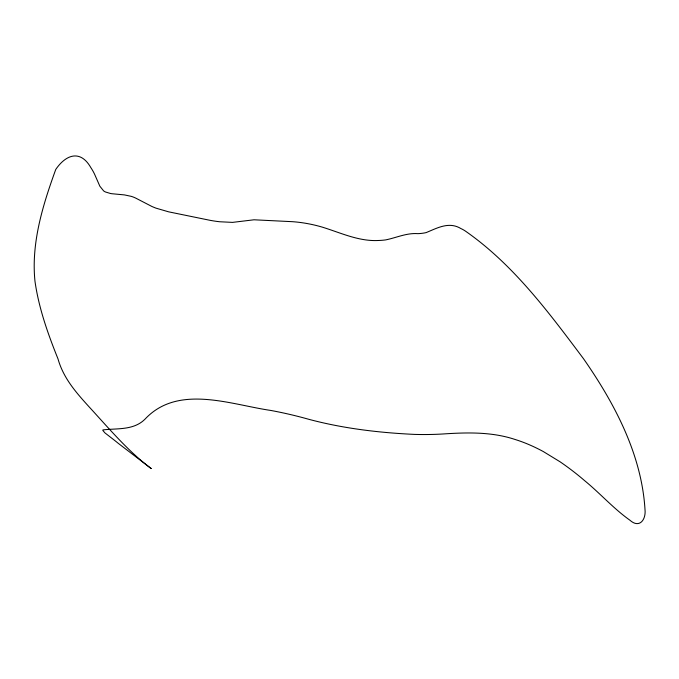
<?xml version="1.0" encoding="UTF-8"?>
<svg xmlns="http://www.w3.org/2000/svg" width="679" height="679" viewBox="0 0 679 679"><rect width="100%" height="100%" fill="white"/><g stroke="black" fill="none" stroke-linecap="round" stroke-linejoin="round"><path stroke-width="1.02" d="M151.154 468.518C128.068 451.357 108.453 427.863 88.856 406.585C75.844 392.233 63.385 378.059 58.004 358.894C47.912 333.813 38.754 308.071 34.969 281.191C31.047 242.904 42.853 205.024 55.754 169.444C66.194 154.184 80.614 149.609 90.876 167.688A66.347 34.765 25.7 0 1 94.712 174.503L99.847 186.199L103.624 190.892A5.992 3.14 25.7 0 0 105.5 191.996L110.465 193.49A15.21 7.97 25.7 0 0 112.434 193.778L124.435 194.907L131.268 196.358A17.068 8.946 25.7 0 1 135.97 198.234L151.901 206.475A59.676 31.268 25.7 0 0 156 208.156L168.596 211.823L209.921 220.293A94.67 49.601 25.7 0 0 219.699 221.753L232.524 222.381L254.014 219.792L292.386 221.685A100.322 52.572 25.7 0 1 311.831 224.469A87.812 46.011 25.7 0 1 321.999 227.049C340.485 232.676 358.75 241.58 378.543 240.485A79.401 41.606 25.7 0 0 385.731 239.891C396.511 237.709 406.67 232.778 417.984 233.652A56.764 29.749 25.7 0 0 426.132 232.608C437.268 228.042 449.006 221.269 460.982 228.602A15.676 8.216 25.7 0 1 465.421 231.098C513.349 264.487 548.776 312.399 583.439 358.622C614.495 403.224 641.553 454.175 644.991 509.386C646.187 519.503 639.542 528.907 629.832 520.156C613.493 508.554 600.134 493.353 584.653 480.681A172.271 90.265 25.7 0 0 560.073 461.796L543.293 451.543A96.18 50.399 25.7 0 0 532.811 446.307L529.255 444.72A78.272 41.012 25.7 0 0 514.937 439.432C492.572 431.997 468.756 432.353 445.517 433.813A320.199 167.781 25.7 0 1 414.674 434.407C379.094 432.744 343.345 428.517 308.877 419.325A264.445 138.567 25.7 0 0 270.556 410.405C230.291 404.506 177.932 383.958 145.009 419.155C133.67 430.537 117.026 428.203 102.919 429.909A2.343 1.231 25.7 0 0 102.885 430.503L104.956 432.913L112.128 438.473A130.512 68.384 25.7 0 1 118.299 443.362L151.154 468.518"/></g></svg>
